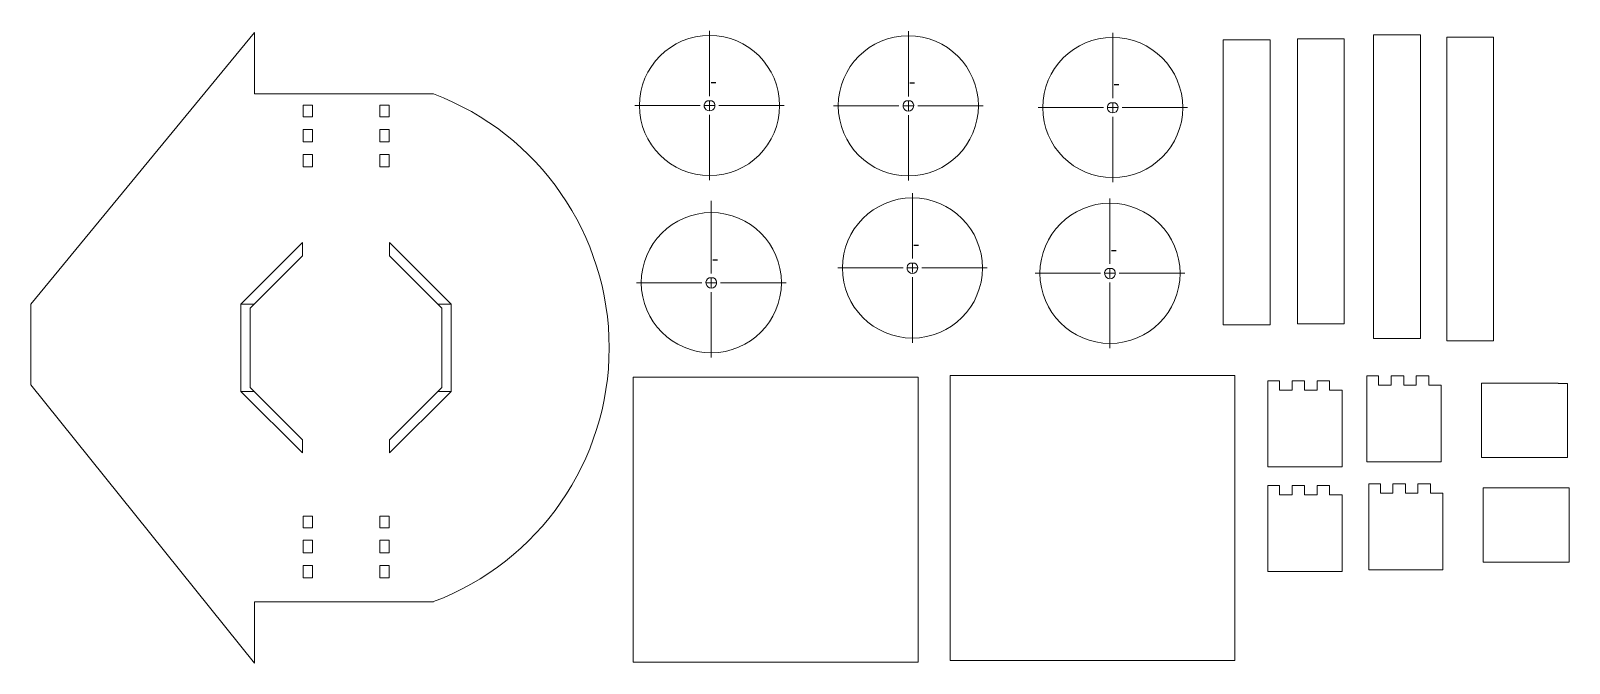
# Model space of a CAD drawing. Header units: inches. Extents: x 1.8 to 34.8, y 57.9 to 71.5.
import ezdxf

# ---------------------------------------------------------------- set-up
doc = ezdxf.new("R2010")
doc.units = ezdxf.units.IN
doc.header["$MEASUREMENT"] = 0

# ---------------------------------------------------------------- blocks, each defined once
blk = doc.blocks.new('SW_CENTERMARKSYMBOL_0')
at = {"color": 0, "linetype": 'Continuous', "lineweight": 0}
for p, q in [((0, 0.2), (0, 1.6)), ((-0.2, 0), (-1.6, 0)), ((0, 0), (-0.1, 0)), ((0, 0), (0, 0.1)), ((0, 0), (0, -0.1)), ((0, 0), (0.1, 0)), ((0.2, 0), (1.6, 0)), ((0, -0.2), (0, -1.6))]:
    blk.add_line(p, q, dxfattribs=at)
blk = doc.blocks.new('SW_CENTERMARKSYMBOL_1')
at = {"color": 0, "linetype": 'Continuous', "lineweight": 0}
for p, q in [((0, 0.2), (0, 1.6)), ((-0.2, 0), (-1.6, 0)), ((0, 0), (-0.1, 0)), ((0, 0), (0, 0.1)), ((0, 0), (0, -0.1)), ((0, 0), (0.1, 0)), ((0.2, 0), (1.6, 0)), ((0, -0.2), (0, -1.6))]:
    blk.add_line(p, q, dxfattribs=at)
blk = doc.blocks.new('SW_CENTERMARKSYMBOL_2')
at = {"color": 0, "linetype": 'Continuous', "lineweight": 0}
for p, q in [((0, 0.2), (0, 1.6)), ((-0.2, 0), (-1.6, 0)), ((0, 0), (-0.1, 0)), ((0, 0), (0, 0.1)), ((0, 0), (0, -0.1)), ((0, 0), (0.1, 0)), ((0.2, 0), (1.6, 0)), ((0, -0.2), (0, -1.6))]:
    blk.add_line(p, q, dxfattribs=at)
blk = doc.blocks.new('SW_CENTERMARKSYMBOL_3')
at = {"color": 0, "linetype": 'Continuous', "lineweight": 0}
for p, q in [((0, 0.2), (0, 1.751)), ((-0.2, 0), (-1.6, 0)), ((0, 0), (-0.1, 0)), ((0, 0), (0, 0.1)), ((0, 0), (0, -0.1)), ((0, 0), (0.1, 0)), ((0.2, 0), (1.6, 0)), ((0, -0.2), (0, -1.6))]:
    blk.add_line(p, q, dxfattribs=at)
blk = doc.blocks.new('SW_CENTERMARKSYMBOL_4')
at = {"color": 0, "linetype": 'Continuous', "lineweight": 0}
for p, q in [((0, 0.2), (0, 1.6)), ((-0.2, 0), (-1.6, 0)), ((0, 0), (-0.1, 0)), ((0, 0), (0, 0.1)), ((0, 0), (0, -0.1)), ((0, 0), (0.1, 0)), ((0.2, 0), (1.6, 0)), ((0, -0.2), (0, -1.6))]:
    blk.add_line(p, q, dxfattribs=at)
blk = doc.blocks.new('SW_CENTERMARKSYMBOL_5')
at = {"color": 0, "linetype": 'Continuous', "lineweight": 0}
for p, q in [((0, 0.2), (0, 1.6)), ((-0.2, 0), (-1.6, 0)), ((0, 0), (-0.1, 0)), ((0, 0), (0, 0.1)), ((0, 0), (0, -0.1)), ((0, 0), (0.1, 0)), ((0.2, 0), (1.6, 0)), ((0, -0.2), (0, -1.6))]:
    blk.add_line(p, q, dxfattribs=at)

msp = doc.modelspace()

# ---------------------------------------------------------------- linework, layer by layer
at = {"color": 7, "linetype": 'Continuous', "lineweight": 15}
for p, q in [((1.82, 65.63), (6.613, 71.448)), ((6.613, 71.448), (6.613, 70.131)), ((27.351, 71.286), (27.351, 65.186)), ((28.351, 71.286), (27.351, 71.286)), ((28.351, 65.186), (28.351, 71.286)), ((28.94, 71.309), (28.94, 65.209)), ((29.94, 71.309), (28.94, 71.309)), ((29.94, 65.209), (29.94, 71.309)), ((30.57, 71.396), (30.57, 64.896)), ((31.57, 71.396), (30.57, 71.396)), ((31.57, 64.896), (31.57, 71.396)), ((32.137, 71.346), (32.137, 64.846)), ((33.137, 71.346), (32.137, 71.346)), ((33.137, 64.846), (33.137, 71.346)), ((6.613, 70.131), (10.443, 70.131)), ((7.849, 69.889), (7.649, 69.889)), ((7.649, 69.889), (7.649, 69.638)), ((7.849, 69.889), (7.849, 69.638)), ((9.49, 69.888), (9.29, 69.888)), ((9.29, 69.888), (9.29, 69.638)), ((9.49, 69.888), (9.49, 69.638)), ((16.302, 69.986), (16.401, 69.986)), ((20.559, 69.98), (20.658, 69.98)), ((24.935, 69.942), (25.034, 69.942)), ((7.649, 69.638), (7.849, 69.638)), ((9.29, 69.638), (9.49, 69.638)), ((7.649, 69.37), (7.649, 69.102)), ((7.649, 69.37), (7.849, 69.37)), ((7.849, 69.37), (7.849, 69.102)), ((9.29, 69.37), (9.29, 69.102)), ((9.29, 69.37), (9.49, 69.37)), ((9.49, 69.37), (9.49, 69.102)), ((7.649, 69.102), (7.849, 69.102)), ((9.29, 69.102), (9.49, 69.102)), ((7.649, 68.834), (7.649, 68.567)), ((7.649, 68.834), (7.849, 68.834)), ((7.649, 68.567), (7.849, 68.567)), ((7.849, 68.834), (7.849, 68.567)), ((9.29, 68.834), (9.29, 68.567)), ((9.29, 68.834), (9.49, 68.834)), ((9.29, 68.567), (9.49, 68.567)), ((9.49, 68.834), (9.49, 68.567)), ((7.638, 66.948), (6.32, 65.63)), ((7.638, 66.665), (7.638, 66.948)), ((10.82, 65.63), (9.502, 66.948)), ((9.502, 66.665), (9.502, 66.948)), ((6.52, 65.547), (7.638, 66.665)), ((9.502, 66.665), (10.62, 65.547)), ((20.646, 66.509), (20.745, 66.509)), ((24.876, 66.396), (24.975, 66.396)), ((16.34, 66.195), (16.439, 66.195)), ((1.82, 65.63), (1.82, 63.907)), ((6.32, 65.63), (6.32, 63.766)), ((6.32, 65.63), (6.603, 65.63)), ((6.52, 63.848), (6.52, 65.547)), ((10.537, 65.63), (10.82, 65.63)), ((10.62, 65.547), (10.62, 63.848)), ((10.82, 63.766), (10.82, 65.63)), ((27.351, 65.186), (28.351, 65.186)), ((28.94, 65.209), (29.94, 65.209)), ((30.57, 64.896), (31.57, 64.896)), ((32.137, 64.846), (33.137, 64.846)), ((6.613, 57.948), (1.82, 63.907)), ((20.817, 64.07), (14.717, 64.07)), ((14.717, 64.07), (14.717, 57.97)), ((20.817, 57.97), (20.817, 64.07)), ((27.601, 64.108), (21.501, 64.108)), ((21.501, 64.108), (21.501, 58.008)), ((27.601, 58.008), (27.601, 64.108)), ((28.304, 63.988), (28.305, 63.988)), ((28.304, 62.347), (28.304, 63.988)), ((28.554, 63.988), (28.305, 63.988)), ((28.305, 63.988), (28.305, 62.147)), ((28.554, 63.988), (28.554, 63.788)), ((28.822, 63.788), (28.822, 63.988)), ((29.09, 63.988), (28.822, 63.988)), ((29.09, 63.988), (29.09, 63.788)), ((29.358, 63.788), (29.358, 63.988)), ((29.626, 63.988), (29.358, 63.988)), ((29.626, 63.988), (29.626, 63.788)), ((30.677, 64.101), (30.427, 64.101)), ((30.427, 64.101), (30.427, 62.26)), ((30.427, 64.101), (30.427, 64.101)), ((30.427, 62.46), (30.427, 64.101)), ((30.677, 64.101), (30.677, 63.901)), ((30.677, 63.901), (30.945, 63.901)), ((30.945, 63.901), (30.945, 64.101)), ((31.213, 64.101), (30.945, 64.101)), ((31.213, 64.101), (31.213, 63.901)), ((31.213, 63.901), (31.481, 63.901)), ((31.481, 63.901), (31.481, 64.101)), ((31.749, 64.101), (31.481, 64.101)), ((31.749, 64.101), (31.749, 63.901)), ((31.749, 63.901), (32.017, 63.901)), ((32.017, 62.26), (32.017, 63.901)), ((32.878, 62.348), (32.878, 63.938)), ((32.878, 63.938), (34.519, 63.938)), ((34.519, 63.938), (34.519, 63.937)), ((34.719, 63.937), (34.519, 63.937)), ((34.719, 63.937), (34.719, 62.348)), ((6.32, 63.766), (7.638, 62.448)), ((6.32, 63.766), (6.603, 63.766)), ((7.638, 62.73), (6.52, 63.848)), ((10.62, 63.848), (9.502, 62.73)), ((9.502, 62.448), (10.82, 63.766)), ((10.537, 63.766), (10.82, 63.766)), ((28.554, 63.788), (28.822, 63.788)), ((29.09, 63.788), (29.358, 63.788)), ((29.626, 63.788), (29.894, 63.788)), ((29.894, 62.147), (29.894, 63.788)), ((7.638, 62.448), (7.638, 62.73)), ((9.502, 62.448), (9.502, 62.73)), ((28.304, 62.347), (28.304, 62.147)), ((28.304, 62.347), (28.305, 62.347)), ((30.427, 62.46), (30.427, 62.26)), ((30.427, 62.46), (30.427, 62.46)), ((30.427, 62.26), (32.017, 62.26)), ((30.427, 62.26), (30.427, 62.26)), ((34.719, 62.348), (32.878, 62.348)), ((28.304, 62.147), (28.305, 62.147)), ((28.305, 62.147), (29.894, 62.147)), ((28.304, 61.751), (28.305, 61.751)), ((28.304, 60.11), (28.304, 61.751)), ((28.554, 61.751), (28.305, 61.751)), ((28.305, 61.751), (28.305, 59.91)), ((28.554, 61.751), (28.554, 61.551)), ((28.822, 61.551), (28.822, 61.751)), ((29.09, 61.751), (28.822, 61.751)), ((29.09, 61.751), (29.09, 61.551)), ((29.358, 61.551), (29.358, 61.751)), ((29.626, 61.751), (29.358, 61.751)), ((29.626, 61.751), (29.626, 61.551)), ((30.464, 61.789), (30.465, 61.789)), ((30.464, 60.148), (30.464, 61.789)), ((30.715, 61.789), (30.465, 61.789)), ((30.465, 61.789), (30.465, 59.948)), ((30.715, 61.789), (30.715, 61.589)), ((30.983, 61.589), (30.983, 61.789)), ((31.251, 61.789), (30.983, 61.789)), ((31.251, 61.789), (31.251, 61.589)), ((31.519, 61.589), (31.519, 61.789)), ((31.787, 61.789), (31.519, 61.789)), ((31.787, 61.789), (31.787, 61.589)), ((32.916, 60.112), (32.916, 61.702)), ((32.916, 61.702), (34.557, 61.702)), ((34.557, 61.702), (34.557, 61.701)), ((34.757, 61.701), (34.557, 61.701)), ((34.757, 61.701), (34.757, 60.112)), ((28.554, 61.551), (28.822, 61.551)), ((29.09, 61.551), (29.358, 61.551)), ((29.626, 61.551), (29.894, 61.551)), ((29.894, 59.91), (29.894, 61.551)), ((30.715, 61.589), (30.983, 61.589)), ((31.251, 61.589), (31.519, 61.589)), ((31.787, 61.589), (32.054, 61.589)), ((32.054, 59.948), (32.054, 61.589)), ((7.849, 61.097), (7.649, 61.097)), ((7.649, 61.097), (7.649, 60.846)), ((7.849, 61.097), (7.849, 60.846)), ((9.49, 61.096), (9.29, 61.096)), ((9.29, 61.096), (9.29, 60.846)), ((9.49, 61.096), (9.49, 60.846)), ((7.649, 60.846), (7.849, 60.846)), ((9.29, 60.846), (9.49, 60.846)), ((7.649, 60.578), (7.649, 60.31)), ((7.649, 60.578), (7.849, 60.578)), ((7.649, 60.31), (7.849, 60.31)), ((7.849, 60.578), (7.849, 60.31)), ((9.29, 60.578), (9.29, 60.31)), ((9.29, 60.578), (9.49, 60.578)), ((9.29, 60.31), (9.49, 60.31)), ((9.49, 60.578), (9.49, 60.31)), ((7.649, 60.042), (7.649, 59.775)), ((7.649, 60.042), (7.849, 60.042)), ((7.849, 60.042), (7.849, 59.775)), ((9.29, 60.042), (9.29, 59.775)), ((9.29, 60.042), (9.49, 60.042)), ((9.49, 60.042), (9.49, 59.775)), ((28.304, 60.11), (28.304, 59.91)), ((28.304, 60.11), (28.305, 60.11)), ((30.464, 60.148), (30.464, 59.948)), ((30.464, 60.148), (30.465, 60.148)), ((30.464, 59.948), (30.465, 59.948)), ((30.465, 59.948), (32.054, 59.948)), ((34.757, 60.112), (32.916, 60.112)), ((7.649, 59.775), (7.849, 59.775)), ((9.29, 59.775), (9.49, 59.775)), ((28.304, 59.91), (28.305, 59.91)), ((28.305, 59.91), (29.894, 59.91)), ((6.613, 59.264), (6.613, 57.948)), ((10.443, 59.264), (6.613, 59.264)), ((14.717, 57.97), (20.817, 57.97)), ((21.501, 58.008), (27.601, 58.008))]:
    msp.add_line(p, q, dxfattribs=at)
at = {"color": 7, "linetype": 'Continuous'}
for p, q in [((16.483, 70.366), (16.384, 70.366)), ((20.74, 70.36), (20.641, 70.36)), ((25.116, 70.322), (25.017, 70.322)), ((20.827, 66.89), (20.728, 66.89)), ((16.521, 66.575), (16.422, 66.575)), ((25.057, 66.776), (24.958, 66.776))]:
    msp.add_line(p, q, dxfattribs=at)
at = {"color": 7, "linetype": 'Continuous', "lineweight": 15}
for centre in [(16.352, 69.882), (20.608, 69.877), (24.984, 69.839), (20.695, 66.406), (16.39, 66.091), (24.925, 66.292)]:
    msp.add_circle(centre, 1.5, dxfattribs=at)
for centre, radius, start, end in [((8.398, 64.698), 5.805, 290.624, 69.376), ((16.352, 69.882), 0.115, 115.4952, 64.5048), ((20.608, 69.877), 0.115, 115.4952, 64.5048), ((24.984, 69.839), 0.115, 115.4952, 64.5048), ((20.695, 66.406), 0.115, 115.4952, 64.5048), ((24.925, 66.292), 0.115, 115.4952, 64.5048), ((16.39, 66.091), 0.115, 115.4952, 64.5048)]:
    msp.add_arc(centre, radius, start, end, dxfattribs=at)

# ---------------------------------------------------------------- block references
at = {"color": 7, "linetype": 'Continuous', "lineweight": 0}
for name, p in [('SW_CENTERMARKSYMBOL_0', (16.352, 69.882)), ('SW_CENTERMARKSYMBOL_1', (20.608, 69.877)), ('SW_CENTERMARKSYMBOL_2', (24.984, 69.839)), ('SW_CENTERMARKSYMBOL_4', (20.695, 66.406)), ('SW_CENTERMARKSYMBOL_5', (24.925, 66.292)), ('SW_CENTERMARKSYMBOL_3', (16.39, 66.091))]:
    msp.add_blockref(name, p, dxfattribs=at)

doc.saveas('drawing.dxf')
